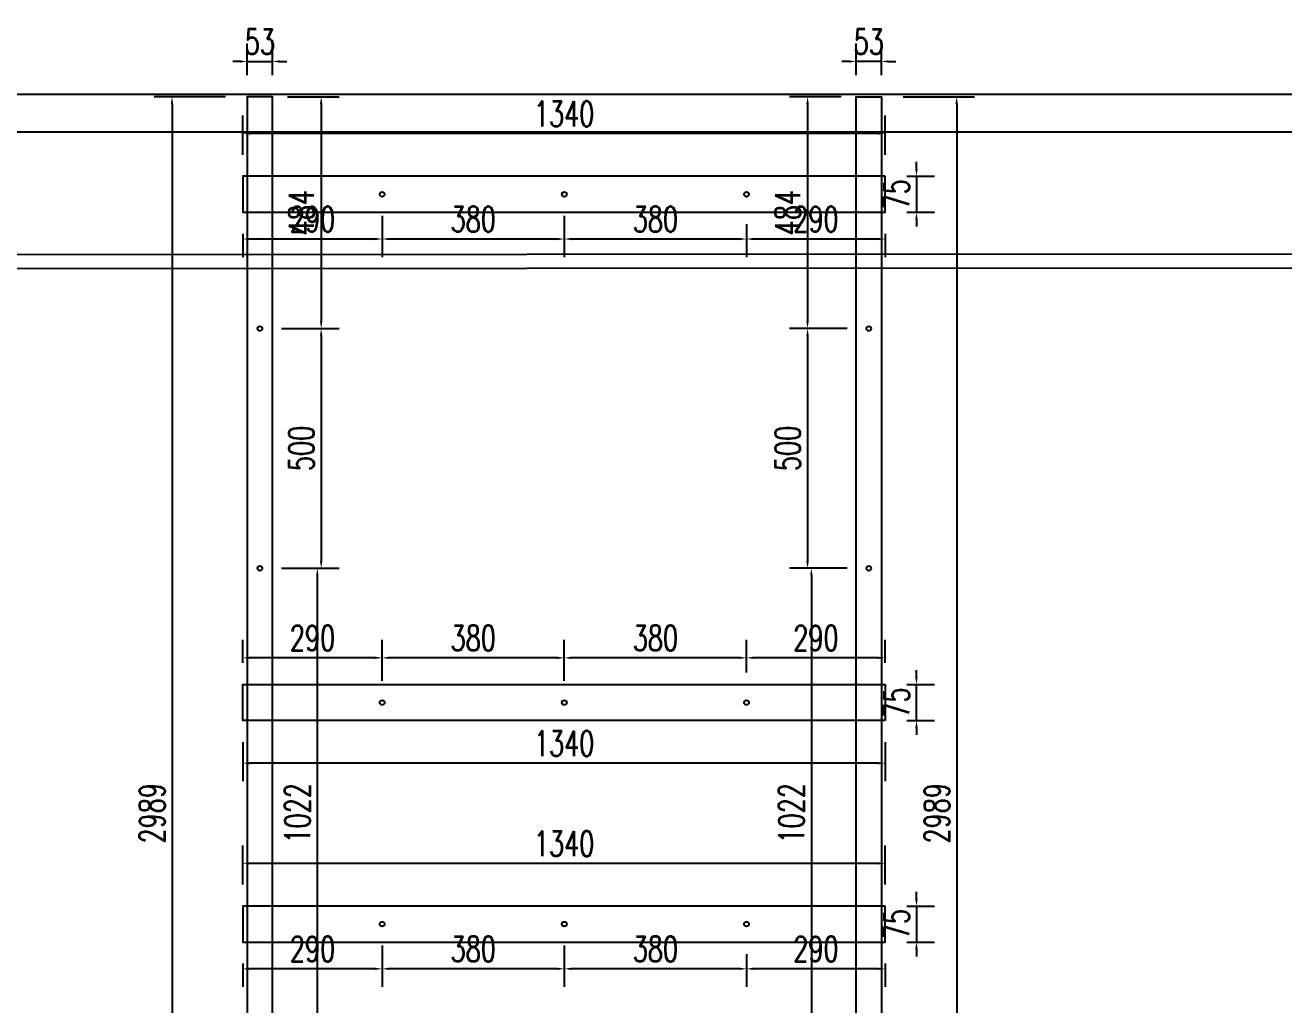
# Model space of a CAD drawing. Header units: millimetres. Extents: x 20612 to 158249, y -13511 to 156976.
# Drawn here: x 49688 to 52313, y 6579 to 8622 of the extents above; entities that cross this region are included whole.
import ezdxf

# ---------------------------------------------------------------- set-up
doc = ezdxf.new("R2010")
doc.units = ezdxf.units.MM
doc.header["$LTSCALE"] = 10
for name, color, linetype in [('W-bridge approach引桥', 4, 'Continuous'), ('W-STEEL_FRAME钢架', 3, 'Continuous'), ('W-STEEL_KEEL钢龙骨', 5, 'Continuous')]:
    doc.layers.add(name, color=color, linetype=linetype)
doc.styles.add('STANDARD_T3', font='simplex.shx', dxfattribs={"width": 0.7, "bigfont": 'hztxt.shx'})
doc.dimstyles.new('W&&15', dxfattribs={"dimtxt": 52.5, "dimasz": 15, "dimexe": 37.5, "dimexo": 45, "dimgap": 15, "dimtad": 1, "dimdec": 0, "dimzin": 0, "dimdsep": 46, "dimtxsty": 'STANDARD_T3', "dimcen": 0.09, "dimclrd": 1, "dimclre": 1, "dimclrt": 7, "dimazin": 2, "dimtfac": 1, "dimtdec": 0, "dimtix": 1, "dimtmove": 2, "dimatfit": 3, "dimfxl": 100, "dimtolj": 1, "dimtzin": 0, "dimarcsym": 0})

# ---------------------------------------------------------------- blocks, each defined once
blk = doc.blocks.new('*D627')
at = {"layer": 'Defpoints', "color": 0, "transparency": 16777216}
for p in [(51474.2, 8472.9), (51474.2, 5483.9), (51631.1, 5483.9)]:
    blk.add_point(p, dxfattribs=at)
at = {"layer": 'W-bridge approach引桥', "color": 1, "lineweight": -2, "transparency": 16777216}
for p, q in [((51519.2, 8472.9), (51668.6, 8472.9)), ((51631.1, 8457.9), (51631.1, 5498.9)), ((51519.2, 5483.9), (51668.6, 5483.9))]:
    blk.add_line(p, q, dxfattribs=at)
at = {"layer": 'W-bridge approach引桥', "color": 1, "transparency": 16777216}
for points in [[(51628.6, 8457.9), (51633.6, 8457.9), (51631.1, 8472.9)], [(51628.6, 5498.9), (51633.6, 5498.9), (51631.1, 5483.9)]]:
    blk.add_solid(points, dxfattribs=at)
at = {"layer": 'W-bridge approach引桥', "color": 7, "transparency": 16777216, "insert": (51589.9, 6978.4), "char_height": 52.5, "attachment_point": 5, "rotation": 90, "style": 'STANDARD_T3'}
blk.add_mtext('\\A1;2989', dxfattribs=at)
blk = doc.blocks.new('*D628')
at = {"layer": 'Defpoints', "color": 0, "transparency": 16777216}
for p in [(51435, 8472.9), (51320, 7989.4), (51447.7, 7989.4)]:
    blk.add_point(p, dxfattribs=at)
at = {"layer": 'W-bridge approach引桥', "color": 1, "lineweight": -2, "transparency": 16777216}
for p, q in [((51390, 8472.9), (51282.5, 8472.9)), ((51320, 8457.9), (51320, 8004.4)), ((51402.7, 7989.4), (51282.5, 7989.4))]:
    blk.add_line(p, q, dxfattribs=at)
at = {"layer": 'W-bridge approach引桥', "color": 1, "transparency": 16777216}
for points in [[(51317.5, 8457.9), (51322.5, 8457.9), (51320, 8472.9)], [(51317.5, 8004.4), (51322.5, 8004.4), (51320, 7989.4)]]:
    blk.add_solid(points, dxfattribs=at)
at = {"layer": 'W-bridge approach引桥', "color": 7, "transparency": 16777216, "insert": (51278.7, 8231.2), "char_height": 52.5, "attachment_point": 5, "rotation": 90, "style": 'STANDARD_T3'}
blk.add_mtext('\\A1;484', dxfattribs=at)
blk = doc.blocks.new('*D629')
at = {"layer": 'Defpoints', "color": 0, "transparency": 16777216}
for p in [(51439.7, 7989.4), (51320, 7489.4), (51447.7, 7489.4)]:
    blk.add_point(p, dxfattribs=at)
at = {"layer": 'W-bridge approach引桥', "color": 1, "lineweight": -2, "transparency": 16777216}
for p, q in [((51394.7, 7989.4), (51282.5, 7989.4)), ((51320, 7974.4), (51320, 7504.4)), ((51402.7, 7489.4), (51282.5, 7489.4))]:
    blk.add_line(p, q, dxfattribs=at)
at = {"layer": 'W-bridge approach引桥', "color": 1, "transparency": 16777216}
for points in [[(51317.5, 7974.4), (51322.5, 7974.4), (51320, 7989.4)], [(51317.5, 7504.4), (51322.5, 7504.4), (51320, 7489.4)]]:
    blk.add_solid(points, dxfattribs=at)
at = {"layer": 'W-bridge approach引桥', "color": 7, "transparency": 16777216, "insert": (51278.7, 7739.4), "char_height": 52.5, "attachment_point": 5, "rotation": 90, "style": 'STANDARD_T3'}
blk.add_mtext('\\A1;500', dxfattribs=at)
blk = doc.blocks.new('*D630')
at = {"layer": 'Defpoints', "color": 0, "transparency": 16777216}
for p in [(51447.7, 7489.4), (51328, 6467.4), (51447.7, 6467.4)]:
    blk.add_point(p, dxfattribs=at)
at = {"layer": 'W-bridge approach引桥', "color": 1, "lineweight": -2, "transparency": 16777216}
for p, q in [((51402.7, 7489.4), (51290.5, 7489.4)), ((51328, 7474.4), (51328, 6482.4)), ((51402.7, 6467.4), (51290.5, 6467.4))]:
    blk.add_line(p, q, dxfattribs=at)
at = {"layer": 'W-bridge approach引桥', "color": 1, "transparency": 16777216}
for points in [[(51325.5, 7474.4), (51330.5, 7474.4), (51328, 7489.4)], [(51325.5, 6482.4), (51330.5, 6482.4), (51328, 6467.4)]]:
    blk.add_solid(points, dxfattribs=at)
at = {"layer": 'W-bridge approach引桥', "color": 7, "transparency": 16777216, "insert": (51286.7, 6978.4), "char_height": 52.5, "attachment_point": 5, "rotation": 90, "style": 'STANDARD_T3'}
blk.add_mtext('\\A1;1022', dxfattribs=at)
blk = doc.blocks.new('*D633')
at = {"layer": 'Defpoints', "color": 0, "transparency": 16777216}
for p in [(51421.2, 8546.4), (51421.2, 8472.9), (51474.2, 8472.9)]:
    blk.add_point(p, dxfattribs=at)
at = {"layer": 'W-bridge approach引桥', "color": 1, "lineweight": -2, "transparency": 16777216}
for p, q in [((51421.2, 8517.9), (51421.2, 8583.9)), ((51474.2, 8517.9), (51474.2, 8583.9)), ((51406.2, 8546.4), (51391.2, 8546.4)), ((51474.2, 8546.4), (51421.2, 8546.4)), ((51489.2, 8546.4), (51504.2, 8546.4))]:
    blk.add_line(p, q, dxfattribs=at)
at = {"layer": 'W-bridge approach引桥', "color": 1, "transparency": 16777216}
for points in [[(51406.2, 8548.9), (51406.2, 8543.9), (51421.2, 8546.4)], [(51489.2, 8548.9), (51489.2, 8543.9), (51474.2, 8546.4)]]:
    blk.add_solid(points, dxfattribs=at)
at = {"layer": 'W-bridge approach引桥', "color": 7, "transparency": 16777216, "insert": (51447.7, 8587.7), "char_height": 52.5, "attachment_point": 5, "style": 'STANDARD_T3'}
blk.add_mtext('\\A1;53', dxfattribs=at)
blk = doc.blocks.new('*D634')
at = {"layer": 'Defpoints', "color": 0, "transparency": 16777216}
for p in [(50151.2, 8472.9), (49994.4, 5483.9), (50151.2, 5483.9)]:
    blk.add_point(p, dxfattribs=at)
at = {"layer": 'W-bridge approach引桥', "color": 1, "lineweight": -2, "transparency": 16777216}
for p, q in [((50106.2, 8472.9), (49956.9, 8472.9)), ((49994.4, 8457.9), (49994.4, 5498.9)), ((50106.2, 5483.9), (49956.9, 5483.9))]:
    blk.add_line(p, q, dxfattribs=at)
at = {"layer": 'W-bridge approach引桥', "color": 1, "transparency": 16777216}
for points in [[(49991.9, 8457.9), (49996.9, 8457.9), (49994.4, 8472.9)], [(49991.9, 5498.9), (49996.9, 5498.9), (49994.4, 5483.9)]]:
    blk.add_solid(points, dxfattribs=at)
at = {"layer": 'W-bridge approach引桥', "color": 7, "transparency": 16777216, "insert": (49953.1, 6978.4), "char_height": 52.5, "attachment_point": 5, "rotation": 90, "style": 'STANDARD_T3'}
blk.add_mtext('\\A1;2989', dxfattribs=at)
blk = doc.blocks.new('*D635')
at = {"layer": 'Defpoints', "color": 0, "transparency": 16777216}
for p in [(50190.5, 8472.9), (50177.7, 7989.4), (50305.5, 7989.4)]:
    blk.add_point(p, dxfattribs=at)
at = {"layer": 'W-bridge approach引桥', "color": 1, "lineweight": -2, "transparency": 16777216}
for p, q in [((50235.5, 8472.9), (50343, 8472.9)), ((50305.5, 8457.9), (50305.5, 8004.4)), ((50222.7, 7989.4), (50343, 7989.4))]:
    blk.add_line(p, q, dxfattribs=at)
at = {"layer": 'W-bridge approach引桥', "color": 1, "transparency": 16777216}
for points in [[(50303, 8457.9), (50308, 8457.9), (50305.5, 8472.9)], [(50303, 8004.4), (50308, 8004.4), (50305.5, 7989.4)]]:
    blk.add_solid(points, dxfattribs=at)
at = {"layer": 'W-bridge approach引桥', "color": 7, "transparency": 16777216, "insert": (50264.3, 8231.2), "char_height": 52.5, "attachment_point": 5, "rotation": 90, "style": 'STANDARD_T3'}
blk.add_mtext('\\A1;484', dxfattribs=at)
blk = doc.blocks.new('*D599')
at = {"layer": 'Defpoints', "color": 0, "transparency": 16777216}
for p in [(50185.7, 7989.4), (50177.7, 7489.4), (50305.5, 7489.4)]:
    blk.add_point(p, dxfattribs=at)
at = {"layer": 'W-bridge approach引桥', "color": 1, "lineweight": -2, "transparency": 16777216}
for p, q in [((50230.7, 7989.4), (50343, 7989.4)), ((50305.5, 7974.4), (50305.5, 7504.4)), ((50222.7, 7489.4), (50343, 7489.4))]:
    blk.add_line(p, q, dxfattribs=at)
at = {"layer": 'W-bridge approach引桥', "color": 1, "transparency": 16777216}
for points in [[(50303, 7974.4), (50308, 7974.4), (50305.5, 7989.4)], [(50303, 7504.4), (50308, 7504.4), (50305.5, 7489.4)]]:
    blk.add_solid(points, dxfattribs=at)
at = {"layer": 'W-bridge approach引桥', "color": 7, "transparency": 16777216, "insert": (50264.3, 7739.4), "char_height": 52.5, "attachment_point": 5, "rotation": 90, "style": 'STANDARD_T3'}
blk.add_mtext('\\A1;500', dxfattribs=at)
blk = doc.blocks.new('*D600')
at = {"layer": 'Defpoints', "color": 0, "transparency": 16777216}
for p in [(50177.7, 7489.4), (50177.7, 6467.4), (50297.5, 6467.4)]:
    blk.add_point(p, dxfattribs=at)
at = {"layer": 'W-bridge approach引桥', "color": 1, "lineweight": -2, "transparency": 16777216}
for p, q in [((50222.7, 7489.4), (50335, 7489.4)), ((50297.5, 7474.4), (50297.5, 6482.4)), ((50222.7, 6467.4), (50335, 6467.4))]:
    blk.add_line(p, q, dxfattribs=at)
at = {"layer": 'W-bridge approach引桥', "color": 1, "transparency": 16777216}
for points in [[(50295, 7474.4), (50300, 7474.4), (50297.5, 7489.4)], [(50295, 6482.4), (50300, 6482.4), (50297.5, 6467.4)]]:
    blk.add_solid(points, dxfattribs=at)
at = {"layer": 'W-bridge approach引桥', "color": 7, "transparency": 16777216, "insert": (50256.3, 6978.4), "char_height": 52.5, "attachment_point": 5, "rotation": 90, "style": 'STANDARD_T3'}
blk.add_mtext('\\A1;1022', dxfattribs=at)
blk = doc.blocks.new('*D603')
at = {"layer": 'Defpoints', "color": 0, "transparency": 16777216}
for p in [(50204.2, 8546.4), (50151.2, 8472.9), (50204.2, 8472.9)]:
    blk.add_point(p, dxfattribs=at)
at = {"layer": 'W-bridge approach引桥', "color": 1, "lineweight": -2, "transparency": 16777216}
for p, q in [((50151.2, 8517.9), (50151.2, 8583.9)), ((50204.2, 8517.9), (50204.2, 8583.9)), ((50136.2, 8546.4), (50121.2, 8546.4)), ((50151.2, 8546.4), (50204.2, 8546.4)), ((50219.2, 8546.4), (50234.2, 8546.4))]:
    blk.add_line(p, q, dxfattribs=at)
at = {"layer": 'W-bridge approach引桥', "color": 1, "transparency": 16777216}
for points in [[(50136.2, 8548.9), (50136.2, 8543.9), (50151.2, 8546.4)], [(50219.2, 8548.9), (50219.2, 8543.9), (50204.2, 8546.4)]]:
    blk.add_solid(points, dxfattribs=at)
at = {"layer": 'W-bridge approach引桥', "color": 7, "transparency": 16777216, "insert": (50177.7, 8587.7), "char_height": 52.5, "attachment_point": 5, "style": 'STANDARD_T3'}
blk.add_mtext('\\A1;53', dxfattribs=at)
blk = doc.blocks.new('*D604')
at = {"layer": 'Defpoints', "color": 0, "transparency": 16777216}
for p in [(50142.2, 6874), (50142.2, 6784.9), (51482.2, 6784.9)]:
    blk.add_point(p, dxfattribs=at)
at = {"layer": 'W-bridge approach引桥', "color": 1, "lineweight": -2, "transparency": 16777216}
for p, q in [((50142.2, 6829.9), (50142.2, 6911.5)), ((51482.2, 6829.9), (51482.2, 6911.5)), ((51467.2, 6874), (50157.2, 6874))]:
    blk.add_line(p, q, dxfattribs=at)
at = {"layer": 'W-bridge approach引桥', "color": 1, "transparency": 16777216}
for points in [[(50157.2, 6876.5), (50157.2, 6871.5), (50142.2, 6874)], [(51467.2, 6876.5), (51467.2, 6871.5), (51482.2, 6874)]]:
    blk.add_solid(points, dxfattribs=at)
at = {"layer": 'W-bridge approach引桥', "color": 7, "transparency": 16777216, "insert": (50812.2, 6915.2), "char_height": 52.5, "attachment_point": 5, "style": 'STANDARD_T3'}
blk.add_mtext('\\A1;1340', dxfattribs=at)
blk = doc.blocks.new('*D605')
at = {"layer": 'Defpoints', "color": 0, "transparency": 16777216}
for p in [(51192.7, 6729.9), (51482.2, 6709.9), (51192.7, 6654.1)]:
    blk.add_point(p, dxfattribs=at)
at = {"layer": 'W-bridge approach引桥', "color": 1, "lineweight": -2, "transparency": 16777216}
for p, q in [((51192.7, 6684.9), (51192.7, 6616.6)), ((51467.2, 6654.1), (51207.7, 6654.1)), ((51482.2, 6664.9), (51482.2, 6616.6))]:
    blk.add_line(p, q, dxfattribs=at)
at = {"layer": 'W-bridge approach引桥', "color": 1, "transparency": 16777216}
for points in [[(51207.7, 6656.6), (51207.7, 6651.6), (51192.7, 6654.1)], [(51467.2, 6656.6), (51467.2, 6651.6), (51482.2, 6654.1)]]:
    blk.add_solid(points, dxfattribs=at)
at = {"layer": 'W-bridge approach引桥', "color": 7, "transparency": 16777216, "insert": (51337.5, 6695.4), "char_height": 52.5, "attachment_point": 5, "style": 'STANDARD_T3'}
blk.add_mtext('\\A1;290', dxfattribs=at)
blk = doc.blocks.new('*D606')
at = {"layer": 'Defpoints', "color": 0, "transparency": 16777216}
for p in [(50812.7, 6747.4), (51192.7, 6729.9), (50812.7, 6654.1)]:
    blk.add_point(p, dxfattribs=at)
at = {"layer": 'W-bridge approach引桥', "color": 1, "lineweight": -2, "transparency": 16777216}
for p, q in [((50812.7, 6702.4), (50812.7, 6616.6)), ((51192.7, 6684.9), (51192.7, 6616.6)), ((51177.7, 6654.1), (50827.7, 6654.1))]:
    blk.add_line(p, q, dxfattribs=at)
at = {"layer": 'W-bridge approach引桥', "color": 1, "transparency": 16777216}
for points in [[(50827.7, 6656.6), (50827.7, 6651.6), (50812.7, 6654.1)], [(51177.7, 6656.6), (51177.7, 6651.6), (51192.7, 6654.1)]]:
    blk.add_solid(points, dxfattribs=at)
at = {"layer": 'W-bridge approach引桥', "color": 7, "transparency": 16777216, "insert": (51002.7, 6695.4), "char_height": 52.5, "attachment_point": 5, "style": 'STANDARD_T3'}
blk.add_mtext('\\A1;380', dxfattribs=at)
blk = doc.blocks.new('*D607')
at = {"layer": 'Defpoints', "color": 0, "transparency": 16777216}
for p in [(50432.7, 6747.4), (50812.7, 6747.4), (50432.7, 6654.1)]:
    blk.add_point(p, dxfattribs=at)
at = {"layer": 'W-bridge approach引桥', "color": 1, "lineweight": -2, "transparency": 16777216}
for p, q in [((50432.7, 6702.4), (50432.7, 6616.6)), ((50812.7, 6702.4), (50812.7, 6616.6)), ((50797.7, 6654.1), (50447.7, 6654.1))]:
    blk.add_line(p, q, dxfattribs=at)
at = {"layer": 'W-bridge approach引桥', "color": 1, "transparency": 16777216}
for points in [[(50447.7, 6656.6), (50447.7, 6651.6), (50432.7, 6654.1)], [(50797.7, 6656.6), (50797.7, 6651.6), (50812.7, 6654.1)]]:
    blk.add_solid(points, dxfattribs=at)
at = {"layer": 'W-bridge approach引桥', "color": 7, "transparency": 16777216, "insert": (50622.7, 6695.4), "char_height": 52.5, "attachment_point": 5, "style": 'STANDARD_T3'}
blk.add_mtext('\\A1;380', dxfattribs=at)
blk = doc.blocks.new('*D608')
at = {"layer": 'Defpoints', "color": 0, "transparency": 16777216}
for p in [(50432.7, 6747.4), (50142.2, 6709.9), (50142.2, 6654.1)]:
    blk.add_point(p, dxfattribs=at)
at = {"layer": 'W-bridge approach引桥', "color": 1, "lineweight": -2, "transparency": 16777216}
for p, q in [((50432.7, 6702.4), (50432.7, 6616.6)), ((50142.2, 6664.9), (50142.2, 6616.6)), ((50417.7, 6654.1), (50157.2, 6654.1))]:
    blk.add_line(p, q, dxfattribs=at)
at = {"layer": 'W-bridge approach引桥', "color": 1, "transparency": 16777216}
for points in [[(50157.2, 6656.6), (50157.2, 6651.6), (50142.2, 6654.1)], [(50417.7, 6656.6), (50417.7, 6651.6), (50432.7, 6654.1)]]:
    blk.add_solid(points, dxfattribs=at)
at = {"layer": 'W-bridge approach引桥', "color": 7, "transparency": 16777216, "insert": (50287.5, 6695.4), "char_height": 52.5, "attachment_point": 5, "style": 'STANDARD_T3'}
blk.add_mtext('\\A1;290', dxfattribs=at)
blk = doc.blocks.new('*D575')
at = {"layer": 'Defpoints', "color": 0, "transparency": 16777216}
for p in [(51482.2, 6784.9), (51482.2, 6709.9), (51547.2, 6709.9)]:
    blk.add_point(p, dxfattribs=at)
at = {"layer": 'W-bridge approach引桥', "color": 1, "lineweight": -2, "transparency": 16777216}
for p, q in [((51547.2, 6799.9), (51547.2, 6814.9)), ((51527.2, 6784.9), (51584.7, 6784.9)), ((51547.2, 6784.9), (51547.2, 6709.9)), ((51527.2, 6709.9), (51584.7, 6709.9)), ((51547.2, 6694.9), (51547.2, 6679.9))]:
    blk.add_line(p, q, dxfattribs=at)
at = {"layer": 'W-bridge approach引桥', "color": 1, "transparency": 16777216}
for points in [[(51544.7, 6799.9), (51549.7, 6799.9), (51547.2, 6784.9)], [(51544.7, 6694.9), (51549.7, 6694.9), (51547.2, 6709.9)]]:
    blk.add_solid(points, dxfattribs=at)
at = {"layer": 'W-bridge approach引桥', "color": 7, "transparency": 16777216, "insert": (51506, 6747.4), "char_height": 52.5, "attachment_point": 5, "rotation": 90, "style": 'STANDARD_T3'}
blk.add_mtext('\\A1;75', dxfattribs=at)
blk = doc.blocks.new('*D609')
at = {"layer": 'Defpoints', "color": 0, "transparency": 16777216}
for p in [(50142.2, 7171.9), (51482.2, 7171.9), (50142.2, 7082.9)]:
    blk.add_point(p, dxfattribs=at)
at = {"layer": 'W-bridge approach引桥', "color": 1, "lineweight": -2, "transparency": 16777216}
for p, q in [((50142.2, 7126.9), (50142.2, 7045.4)), ((51482.2, 7126.9), (51482.2, 7045.4)), ((51467.2, 7082.9), (50157.2, 7082.9))]:
    blk.add_line(p, q, dxfattribs=at)
at = {"layer": 'W-bridge approach引桥', "color": 1, "transparency": 16777216}
for points in [[(50157.2, 7085.4), (50157.2, 7080.4), (50142.2, 7082.9)], [(51467.2, 7085.4), (51467.2, 7080.4), (51482.2, 7082.9)]]:
    blk.add_solid(points, dxfattribs=at)
at = {"layer": 'W-bridge approach引桥', "color": 7, "transparency": 16777216, "insert": (50812.2, 7124.1), "char_height": 52.5, "attachment_point": 5, "style": 'STANDARD_T3'}
blk.add_mtext('\\A1;1340', dxfattribs=at)
blk = doc.blocks.new('*D610')
at = {"layer": 'Defpoints', "color": 0, "transparency": 16777216}
for p in [(51192.7, 7302.7), (51482.2, 7246.9), (51192.7, 7226.9)]:
    blk.add_point(p, dxfattribs=at)
at = {"layer": 'W-bridge approach引桥', "color": 1, "lineweight": -2, "transparency": 16777216}
for p, q in [((51192.7, 7271.9), (51192.7, 7340.2)), ((51482.2, 7291.9), (51482.2, 7340.2)), ((51467.2, 7302.7), (51207.7, 7302.7))]:
    blk.add_line(p, q, dxfattribs=at)
at = {"layer": 'W-bridge approach引桥', "color": 1, "transparency": 16777216}
for points in [[(51207.7, 7305.2), (51207.7, 7300.2), (51192.7, 7302.7)], [(51467.2, 7305.2), (51467.2, 7300.2), (51482.2, 7302.7)]]:
    blk.add_solid(points, dxfattribs=at)
at = {"layer": 'W-bridge approach引桥', "color": 7, "transparency": 16777216, "insert": (51337.5, 7344), "char_height": 52.5, "attachment_point": 5, "style": 'STANDARD_T3'}
blk.add_mtext('\\A1;290', dxfattribs=at)
blk = doc.blocks.new('*D611')
at = {"layer": 'Defpoints', "color": 0, "transparency": 16777216}
for p in [(50812.7, 7302.7), (51192.7, 7226.9), (50812.7, 7209.4)]:
    blk.add_point(p, dxfattribs=at)
at = {"layer": 'W-bridge approach引桥', "color": 1, "lineweight": -2, "transparency": 16777216}
for p, q in [((50812.7, 7254.4), (50812.7, 7340.2)), ((51192.7, 7271.9), (51192.7, 7340.2)), ((51177.7, 7302.7), (50827.7, 7302.7))]:
    blk.add_line(p, q, dxfattribs=at)
at = {"layer": 'W-bridge approach引桥', "color": 1, "transparency": 16777216}
for points in [[(50827.7, 7305.2), (50827.7, 7300.2), (50812.7, 7302.7)], [(51177.7, 7305.2), (51177.7, 7300.2), (51192.7, 7302.7)]]:
    blk.add_solid(points, dxfattribs=at)
at = {"layer": 'W-bridge approach引桥', "color": 7, "transparency": 16777216, "insert": (51002.7, 7344), "char_height": 52.5, "attachment_point": 5, "style": 'STANDARD_T3'}
blk.add_mtext('\\A1;380', dxfattribs=at)
blk = doc.blocks.new('*D612')
at = {"layer": 'Defpoints', "color": 0, "transparency": 16777216}
for p in [(50432.7, 7302.7), (50432.7, 7209.4), (50812.7, 7209.4)]:
    blk.add_point(p, dxfattribs=at)
at = {"layer": 'W-bridge approach引桥', "color": 1, "lineweight": -2, "transparency": 16777216}
for p, q in [((50432.7, 7254.4), (50432.7, 7340.2)), ((50812.7, 7254.4), (50812.7, 7340.2)), ((50797.7, 7302.7), (50447.7, 7302.7))]:
    blk.add_line(p, q, dxfattribs=at)
at = {"layer": 'W-bridge approach引桥', "color": 1, "transparency": 16777216}
for points in [[(50447.7, 7305.2), (50447.7, 7300.2), (50432.7, 7302.7)], [(50797.7, 7305.2), (50797.7, 7300.2), (50812.7, 7302.7)]]:
    blk.add_solid(points, dxfattribs=at)
at = {"layer": 'W-bridge approach引桥', "color": 7, "transparency": 16777216, "insert": (50622.7, 7344), "char_height": 52.5, "attachment_point": 5, "style": 'STANDARD_T3'}
blk.add_mtext('\\A1;380', dxfattribs=at)
blk = doc.blocks.new('*D613')
at = {"layer": 'Defpoints', "color": 0, "transparency": 16777216}
for p in [(50142.2, 7302.7), (50142.2, 7246.9), (50432.7, 7209.4)]:
    blk.add_point(p, dxfattribs=at)
at = {"layer": 'W-bridge approach引桥', "color": 1, "lineweight": -2, "transparency": 16777216}
for p, q in [((50142.2, 7291.9), (50142.2, 7340.2)), ((50432.7, 7254.4), (50432.7, 7340.2)), ((50417.7, 7302.7), (50157.2, 7302.7))]:
    blk.add_line(p, q, dxfattribs=at)
at = {"layer": 'W-bridge approach引桥', "color": 1, "transparency": 16777216}
for points in [[(50157.2, 7305.2), (50157.2, 7300.2), (50142.2, 7302.7)], [(50417.7, 7305.2), (50417.7, 7300.2), (50432.7, 7302.7)]]:
    blk.add_solid(points, dxfattribs=at)
at = {"layer": 'W-bridge approach引桥', "color": 7, "transparency": 16777216, "insert": (50287.5, 7344), "char_height": 52.5, "attachment_point": 5, "style": 'STANDARD_T3'}
blk.add_mtext('\\A1;290', dxfattribs=at)
blk = doc.blocks.new('*D576')
at = {"layer": 'Defpoints', "color": 0, "transparency": 16777216}
for p in [(51482.2, 7246.9), (51547.2, 7246.9), (51482.2, 7171.9)]:
    blk.add_point(p, dxfattribs=at)
at = {"layer": 'W-bridge approach引桥', "color": 1, "lineweight": -2, "transparency": 16777216}
for p, q in [((51547.2, 7261.9), (51547.2, 7276.9)), ((51527.2, 7246.9), (51584.7, 7246.9)), ((51547.2, 7171.9), (51547.2, 7246.9)), ((51527.2, 7171.9), (51584.7, 7171.9)), ((51547.2, 7156.9), (51547.2, 7141.9))]:
    blk.add_line(p, q, dxfattribs=at)
at = {"layer": 'W-bridge approach引桥', "color": 1, "transparency": 16777216}
for points in [[(51544.7, 7261.9), (51549.7, 7261.9), (51547.2, 7246.9)], [(51544.7, 7156.9), (51549.7, 7156.9), (51547.2, 7171.9)]]:
    blk.add_solid(points, dxfattribs=at)
at = {"layer": 'W-bridge approach引桥', "color": 7, "transparency": 16777216, "insert": (51506, 7209.4), "char_height": 52.5, "attachment_point": 5, "rotation": 90, "style": 'STANDARD_T3'}
blk.add_mtext('\\A1;75', dxfattribs=at)
blk = doc.blocks.new('*D614')
at = {"layer": 'Defpoints', "color": 0, "transparency": 16777216}
for p in [(50142.2, 8396), (50142.2, 8306.9), (51482.2, 8306.9)]:
    blk.add_point(p, dxfattribs=at)
at = {"layer": 'W-bridge approach引桥', "color": 1, "lineweight": -2, "transparency": 16777216}
for p, q in [((50142.2, 8351.9), (50142.2, 8433.5)), ((51482.2, 8351.9), (51482.2, 8433.5)), ((51467.2, 8396), (50157.2, 8396))]:
    blk.add_line(p, q, dxfattribs=at)
at = {"layer": 'W-bridge approach引桥', "color": 1, "transparency": 16777216}
for points in [[(50157.2, 8398.5), (50157.2, 8393.5), (50142.2, 8396)], [(51467.2, 8398.5), (51467.2, 8393.5), (51482.2, 8396)]]:
    blk.add_solid(points, dxfattribs=at)
at = {"layer": 'W-bridge approach引桥', "color": 7, "transparency": 16777216, "insert": (50812.2, 8437.2), "char_height": 52.5, "attachment_point": 5, "style": 'STANDARD_T3'}
blk.add_mtext('\\A1;1340', dxfattribs=at)
blk = doc.blocks.new('*D615')
at = {"layer": 'Defpoints', "color": 0, "transparency": 16777216}
for p in [(51192.7, 8251.9), (51482.2, 8231.9), (51192.7, 8176.1)]:
    blk.add_point(p, dxfattribs=at)
at = {"layer": 'W-bridge approach引桥', "color": 1, "lineweight": -2, "transparency": 16777216}
for p, q in [((51192.7, 8206.9), (51192.7, 8138.6)), ((51467.2, 8176.1), (51207.7, 8176.1)), ((51482.2, 8186.9), (51482.2, 8138.6))]:
    blk.add_line(p, q, dxfattribs=at)
at = {"layer": 'W-bridge approach引桥', "color": 1, "transparency": 16777216}
for points in [[(51207.7, 8178.6), (51207.7, 8173.6), (51192.7, 8176.1)], [(51467.2, 8178.6), (51467.2, 8173.6), (51482.2, 8176.1)]]:
    blk.add_solid(points, dxfattribs=at)
at = {"layer": 'W-bridge approach引桥', "color": 7, "transparency": 16777216, "insert": (51337.5, 8217.4), "char_height": 52.5, "attachment_point": 5, "style": 'STANDARD_T3'}
blk.add_mtext('\\A1;290', dxfattribs=at)
blk = doc.blocks.new('*D616')
at = {"layer": 'Defpoints', "color": 0, "transparency": 16777216}
for p in [(50812.7, 8269.4), (51192.7, 8251.9), (50812.7, 8176.1)]:
    blk.add_point(p, dxfattribs=at)
at = {"layer": 'W-bridge approach引桥', "color": 1, "lineweight": -2, "transparency": 16777216}
for p, q in [((50812.7, 8224.4), (50812.7, 8138.6)), ((51192.7, 8206.9), (51192.7, 8138.6)), ((51177.7, 8176.1), (50827.7, 8176.1))]:
    blk.add_line(p, q, dxfattribs=at)
at = {"layer": 'W-bridge approach引桥', "color": 1, "transparency": 16777216}
for points in [[(50827.7, 8178.6), (50827.7, 8173.6), (50812.7, 8176.1)], [(51177.7, 8178.6), (51177.7, 8173.6), (51192.7, 8176.1)]]:
    blk.add_solid(points, dxfattribs=at)
at = {"layer": 'W-bridge approach引桥', "color": 7, "transparency": 16777216, "insert": (51002.7, 8217.4), "char_height": 52.5, "attachment_point": 5, "style": 'STANDARD_T3'}
blk.add_mtext('\\A1;380', dxfattribs=at)
blk = doc.blocks.new('*D617')
at = {"layer": 'Defpoints', "color": 0, "transparency": 16777216}
for p in [(50432.7, 8269.4), (50812.7, 8269.4), (50432.7, 8176.1)]:
    blk.add_point(p, dxfattribs=at)
at = {"layer": 'W-bridge approach引桥', "color": 1, "lineweight": -2, "transparency": 16777216}
for p, q in [((50432.7, 8224.4), (50432.7, 8138.6)), ((50812.7, 8224.4), (50812.7, 8138.6)), ((50797.7, 8176.1), (50447.7, 8176.1))]:
    blk.add_line(p, q, dxfattribs=at)
at = {"layer": 'W-bridge approach引桥', "color": 1, "transparency": 16777216}
for points in [[(50447.7, 8178.6), (50447.7, 8173.6), (50432.7, 8176.1)], [(50797.7, 8178.6), (50797.7, 8173.6), (50812.7, 8176.1)]]:
    blk.add_solid(points, dxfattribs=at)
at = {"layer": 'W-bridge approach引桥', "color": 7, "transparency": 16777216, "insert": (50622.7, 8217.4), "char_height": 52.5, "attachment_point": 5, "style": 'STANDARD_T3'}
blk.add_mtext('\\A1;380', dxfattribs=at)
blk = doc.blocks.new('*D618')
at = {"layer": 'Defpoints', "color": 0, "transparency": 16777216}
for p in [(50432.7, 8269.4), (50142.2, 8231.9), (50142.2, 8176.1)]:
    blk.add_point(p, dxfattribs=at)
at = {"layer": 'W-bridge approach引桥', "color": 1, "lineweight": -2, "transparency": 16777216}
for p, q in [((50432.7, 8224.4), (50432.7, 8138.6)), ((50142.2, 8186.9), (50142.2, 8138.6)), ((50417.7, 8176.1), (50157.2, 8176.1))]:
    blk.add_line(p, q, dxfattribs=at)
at = {"layer": 'W-bridge approach引桥', "color": 1, "transparency": 16777216}
for points in [[(50157.2, 8178.6), (50157.2, 8173.6), (50142.2, 8176.1)], [(50417.7, 8178.6), (50417.7, 8173.6), (50432.7, 8176.1)]]:
    blk.add_solid(points, dxfattribs=at)
at = {"layer": 'W-bridge approach引桥', "color": 7, "transparency": 16777216, "insert": (50287.5, 8217.4), "char_height": 52.5, "attachment_point": 5, "style": 'STANDARD_T3'}
blk.add_mtext('\\A1;290', dxfattribs=at)
blk = doc.blocks.new('*D577')
at = {"layer": 'Defpoints', "color": 0, "transparency": 16777216}
for p in [(51482.2, 8306.9), (51482.2, 8231.9), (51547.2, 8231.9)]:
    blk.add_point(p, dxfattribs=at)
at = {"layer": 'W-bridge approach引桥', "color": 1, "lineweight": -2, "transparency": 16777216}
for p, q in [((51547.2, 8321.9), (51547.2, 8336.9)), ((51527.2, 8306.9), (51584.7, 8306.9)), ((51547.2, 8306.9), (51547.2, 8231.9)), ((51527.2, 8231.9), (51584.7, 8231.9)), ((51547.2, 8216.9), (51547.2, 8201.9))]:
    blk.add_line(p, q, dxfattribs=at)
at = {"layer": 'W-bridge approach引桥', "color": 1, "transparency": 16777216}
for points in [[(51544.7, 8321.9), (51549.7, 8321.9), (51547.2, 8306.9)], [(51544.7, 8216.9), (51549.7, 8216.9), (51547.2, 8231.9)]]:
    blk.add_solid(points, dxfattribs=at)
at = {"layer": 'W-bridge approach引桥', "color": 7, "transparency": 16777216, "insert": (51506, 8269.4), "char_height": 52.5, "attachment_point": 5, "rotation": 90, "style": 'STANDARD_T3'}
blk.add_mtext('\\A1;75', dxfattribs=at)

msp = doc.modelspace()

# ---------------------------------------------------------------- linework, layer by layer
at = {"layer": 'W-bridge approach引桥'}
for centre in [(50432.7, 8269.4), (50812.7, 8269.4), (51192.7, 8269.4), (50177.7, 7989.4), (51447.7, 7989.4), (50177.7, 7489.4), (51447.7, 7489.4), (50432.7, 7209.4), (50812.7, 7209.4), (51192.7, 7209.4), (50432.7, 6747.4), (50812.7, 6747.4), (51192.7, 6747.4)]:
    msp.add_circle(centre, 5, dxfattribs=at)
at = {"layer": 'W-STEEL_FRAME钢架'}
for points in [[(57042.7, 5478.4), (47062.7, 5478.4), (47062.7, 8478.4), (57042.7, 8478.4)], [(50151.2, 5483.9), (50204.2, 5483.9), (50204.2, 8472.9), (50151.2, 8472.9)], [(51474.2, 5483.9), (51421.2, 5483.9), (51421.2, 8472.9), (51474.2, 8472.9)], [(56963.7, 5557.4), (47141.7, 5557.4), (47141.7, 8399.4), (56963.7, 8399.4)]]:
    msp.add_lwpolyline(points, close=True, dxfattribs=at)
at = {"layer": 'W-STEEL_FRAME钢架', "color": 2}
for points in [[(51482.2, 8306.9), (50142.2, 8306.9), (50142.2, 8231.9), (51482.2, 8231.9)], [(51482.2, 7171.9), (50142.2, 7171.9), (50142.2, 7246.9), (51482.2, 7246.9)], [(51482.2, 6784.9), (50142.2, 6784.9), (50142.2, 6709.9), (51482.2, 6709.9)]]:
    msp.add_lwpolyline(points, close=True, dxfattribs=at)
at = {"layer": 'W-STEEL_KEEL钢龙骨'}
msp.add_lwpolyline([(54327.2, 8115.9), (47141.7, 8113.4), (47141.7, 8143.4), (54327.2, 8145.9)], close=True, dxfattribs=at)

# ---------------------------------------------------------------- dimensions: what is measured, and where the dimension line sits
at = {"layer": 'W-bridge approach引桥'}
for base, p1, p2, angle, picture, middle in [((50204.2, 8546.4), (50151.2, 8472.9), (50204.2, 8472.9), 0, '*D603', (50177.7, 8587.7)), ((51421.2, 8546.4), (51474.2, 8472.9), (51421.2, 8472.9), 180, '*D633', (51447.7, 8587.7)), ((49994.4, 5483.9), (50151.2, 8472.9), (50151.2, 5483.9), 270, '*D634', (49953.1, 6978.4)), ((50142.2, 8396), (51482.2, 8306.9), (50142.2, 8306.9), 180, '*D614', (50812.2, 8437.2)), ((50305.5141586, 7989.4341493), (50190.5120743, 8472.9341493), (50177.7460281, 7989.4341493), 270, '*D635', (50264.2641586, 8231.1841493)), ((51319.9778975, 7989.4341493), (51434.9799818, 8472.9341493), (51447.7460281, 7989.4341493), 270, '*D628', (51278.7278975, 8231.1841493)), ((51631.1, 5483.9), (51474.2, 8472.9), (51474.2, 5483.9), 270, '*D627', (51589.9, 6978.4)), ((51547.2, 8231.9), (51482.2, 8306.9), (51482.2, 8231.9), 270, '*D577', (51506, 8269.4)), ((50432.7, 8176.1), (50812.7, 8269.4), (50432.7, 8269.4), 180, '*D617', (50622.7, 8217.4)), ((50812.7, 8176.1), (51192.7, 8251.9), (50812.7, 8269.4), 180, '*D616', (51002.7, 8217.4)), ((51192.7460281, 8176.1382933), (51482.2460281, 8231.9341493), (51192.7460281, 8251.9341493), 180, '*D615', (51337.4960281, 8217.3882933)), ((50305.5, 7489.4), (50185.7, 7989.4), (50177.7, 7489.4), 270, '*D599', (50264.3, 7739.4)), ((51320, 7489.4), (51439.7, 7989.4), (51447.7, 7489.4), 270, '*D629', (51278.7, 7739.4)), ((50297.5, 6467.4), (50177.7, 7489.4), (50177.7, 6467.4), 270, '*D600', (50256.3, 6978.4)), ((51328, 6467.4), (51447.7, 7489.4), (51447.7, 6467.4), 270, '*D630', (51286.7, 6978.4)), ((50432.7, 7302.7), (50812.7, 7209.4), (50432.7, 7209.4), 180, '*D612', (50622.7, 7344)), ((50812.7, 7302.7), (51192.7, 7226.9), (50812.7, 7209.4), 180, '*D611', (51002.7, 7344)), ((51192.7460281, 7302.7300053), (51482.2460281, 7246.9341493), (51192.7460281, 7226.9341493), 180, '*D610', (51337.4960281, 7343.9800053)), ((51547.2, 7246.9), (51482.2, 7171.9), (51482.2, 7246.9), 90, '*D576', (51506, 7209.4)), ((50142.2, 7082.9), (51482.2, 7171.9), (50142.2, 7171.9), 180, '*D609', (50812.2, 7124.1)), ((50142.2, 6874), (51482.2, 6784.9), (50142.2, 6784.9), 180, '*D604', (50812.2, 6915.2)), ((51547.2, 6709.9), (51482.2, 6784.9), (51482.2, 6709.9), 270, '*D575', (51506, 6747.4)), ((50432.7, 6654.1), (50812.7, 6747.4), (50432.7, 6747.4), 180, '*D607', (50622.7, 6695.4)), ((50812.7, 6654.1), (51192.7, 6729.9), (50812.7, 6747.4), 180, '*D606', (51002.7, 6695.4)), ((51192.7460281, 6654.1382933), (51482.2460281, 6709.9341493), (51192.7460281, 6729.9341493), 180, '*D605', (51337.4960281, 6695.3882933))]:
    dim = msp.add_linear_dim(base=base, p1=p1, p2=p2, angle=angle, dimstyle='W&&15', dxfattribs=at)
    dim.commit()
    dim.dimension.update_dxf_attribs({"geometry": picture, "text_midpoint": middle})
for base, p1, p2, picture, middle in [((50142.2, 8176.1), (50432.7, 8269.4), (50142.2, 8231.9), '*D618', (50287.5, 8217.4)), ((50142.2, 7302.7), (50432.7, 7209.4), (50142.2, 7246.9), '*D613', (50287.5, 7344)), ((50142.2, 6654.1), (50432.7, 6747.4), (50142.2, 6709.9), '*D608', (50287.5, 6695.4))]:
    dim = msp.add_linear_dim(base=base, p1=p1, p2=p2, angle=180, text='290', dimstyle='W&&15', dxfattribs=at)
    dim.commit()
    dim.dimension.update_dxf_attribs({"geometry": picture, "text_midpoint": middle})

doc.saveas('drawing.dxf')
